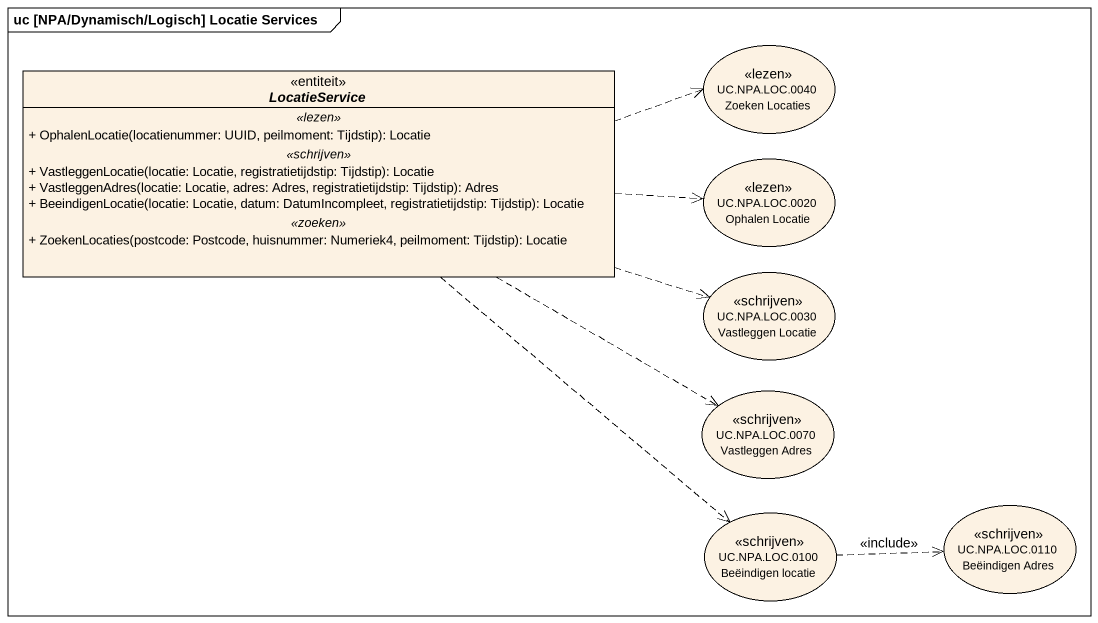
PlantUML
@startuml
mainframe uc [NPA/Dynamisch/Logisch] Locatie Services
allowmixing
hide circle
hide empty members
skinparam classAttributeIconSize 0
interface LocatieService <<entiteit>> {
  .. <<lezen>> ..
  + OphalenLocatie(locatienummer: UUID, peilmoment: Tijdstip): Locatie
  .. <<schrijven>> ..
  + VastleggenLocatie(locatie: Locatie, registratietijdstip: Tijdstip): Locatie
  + VastleggenAdres(locatie: Locatie, adres: Adres, registratietijdstip: Tijdstip): Adres
  + BeeindigenLocatie(locatie: Locatie, datum: DatumIncompleet, registratietijdstip: Tijdstip): Locatie
  .. <<zoeken>> ..
  + ZoekenLocaties(postcode: Postcode, huisnummer: Numeriek4, peilmoment: Tijdstip): Locatie
}
usecase "UC.NPA.LOC.0040 Zoeken Locaties" as UC_NPA_LOC_0040_Zoeken <<lezen>>
usecase "UC.NPA.LOC.0020 Ophalen Locatie" as UC_NPA_LOC_0020_Ophalen <<lezen>>
usecase "UC.NPA.LOC.0030 Vastleggen Locatie" as UC_NPA_LOC_0030_Vastleggen <<schrijven>>
usecase "UC.NPA.LOC.0070 Vastleggen Adres" as UC_NPA_LOC_0070_Vastleggen <<schrijven>>
usecase "UC.NPA.LOC.0100 Beëindigen locatie" as UC_NPA_LOC_0100_Beëindigen <<schrijven>>
usecase "UC.NPA.LOC.0110 Beëindigen Adres" as UC_NPA_LOC_0110_Beëindigen <<schrijven>>
LocatieService .right.> UC_NPA_LOC_0040_Zoeken
LocatieService .right.> UC_NPA_LOC_0020_Ophalen
LocatieService .right.> UC_NPA_LOC_0030_Vastleggen
LocatieService .right.> UC_NPA_LOC_0070_Vastleggen
LocatieService ..> UC_NPA_LOC_0100_Beëindigen
UC_NPA_LOC_0100_Beëindigen .right.> UC_NPA_LOC_0110_Beëindigen : <<include>>
@enduml
